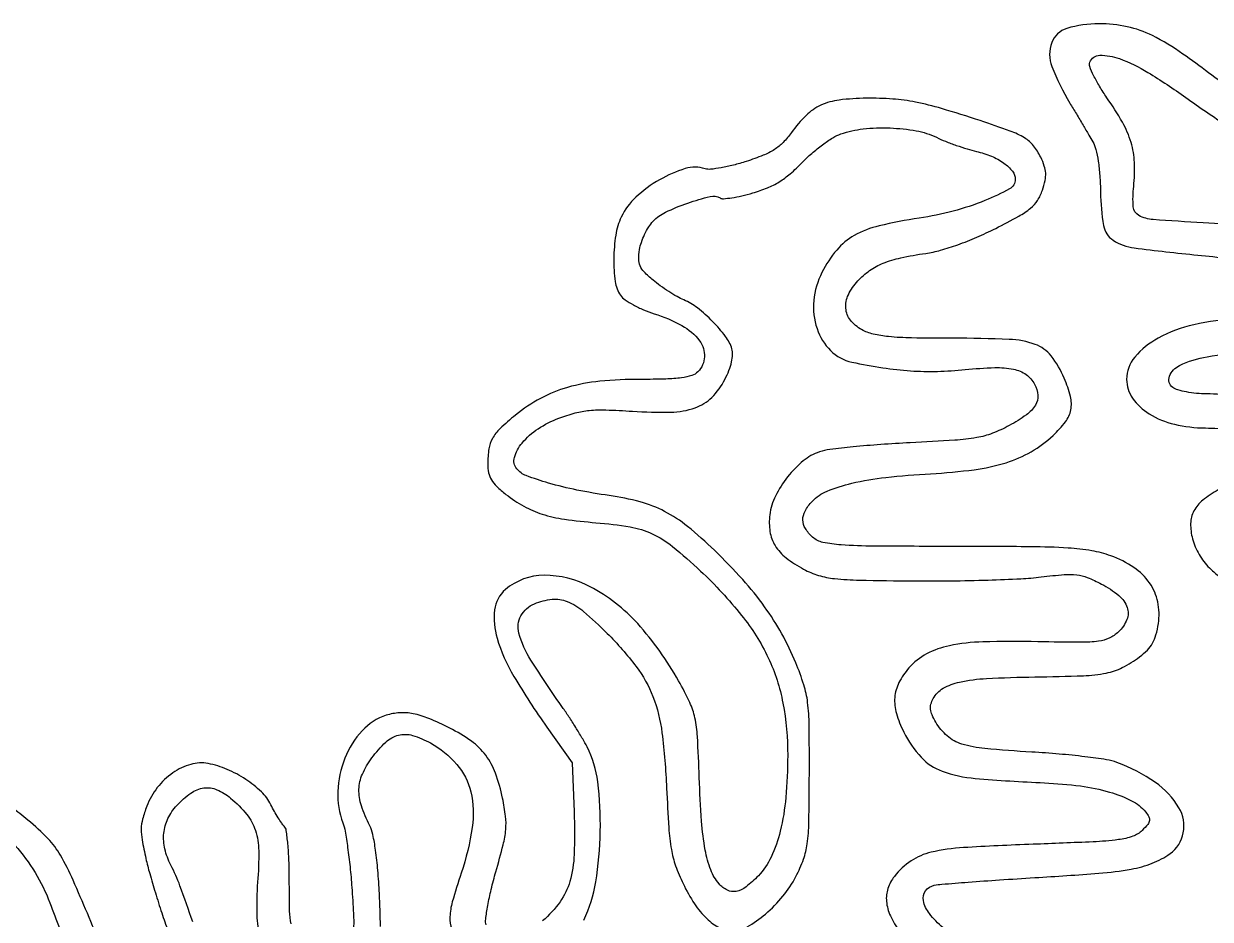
# Model space of a CAD drawing. Extents: x 0 to 2791, y 427 to 2463.
# Drawn here: x 2301.1 to 2546.3, y 1989.4 to 2174.5 of the extents above; entities that cross this region are included whole.
import ezdxf

# ---------------------------------------------------------------- set-up
doc = ezdxf.new("R2010")
doc.units = 0

msp = doc.modelspace()

# ---------------------------------------------------------------- linework, layer by layer
for points in [[(2551.178307, 2160.434829, 0.007735), (2540.613328, 2168.249488, 0.038633), (2534.312589, 2172.062095, 0.064434), (2529.13242, 2173.884303, 0.052437), (2523.277778, 2174.5, 0.072261), (2516.656058, 2173.537999, 0.236825), (2513.524413, 2170.599311, 0.182297), (2513.566669, 2165.652345, 0.043233), (2517.258678, 2158.117126, -0.001031), (2518.608897, 2155.864316, -0.000954), (2519.98549, 2153.546691, -0.000951), (2521.203289, 2151.478512, -0.00319), (2521.989799, 2150.117126, -0.06778), (2522.626153, 2148.533794, -0.023514), (2523.115673, 2146.116152, -0.020648), (2523.450963, 2143.120645, -0.013755), (2523.598316, 2139.669261, 0.037929), (2524.22643, 2132.784551, 0.210732), (2526.220489, 2129.755459, 0.111972), (2530.567694, 2128.167599, 0.007642), (2543.70252, 2126.691583, -0.008081), (2556.196244, 2125.276491, -0.058608)], [(2553.961324, 2132.511345, 0.019045), (2544.832593, 2133.360678, -0.004751), (2534.464227, 2134.02714, -0.102514), (2531.536644, 2134.862662, -0.26083), (2530.365805, 2136.656833, -0.044458), (2530.454524, 2140.888498, 0.038547), (2530.616514, 2145.830692, 0.062231), (2529.911116, 2149.975052, 0.055411), (2528.131745, 2154.141774, 0.024354), (2524.926133, 2159.22081, -0.016731), (2523.387051, 2161.578964, -0.023318), (2522.183217, 2163.792249, -0.021331), (2521.376789, 2165.653413, -0.185232), (2521.376874, 2166.539734, -0.307508), (2523.459834, 2167.988519, -0.09084), (2527.494067, 2167.29553, -0.04955), (2533.407174, 2164.436859, -0.017889), (2541.198664, 2159.27503, 0.011036), (2549.853015, 2153.369343, 0.030016)], [(2491.061206, 1987.679606, -0.048114), (2488.256497, 1990.591233, -0.117148), (2487.00216, 1993.274321, -0.212792), (2487.437909, 1995.267329, -0.184708), (2489.25, 1996.431167, -0.030928), (2490.821818, 1996.658735, -0.001392), (2496.273438, 1997.091194, -0.002331), (2502.749147, 1997.556407, -0.001665), (2510, 1998.019092, 0.003909), (2523.263095, 1998.925206, 0.024877), (2529.959054, 1999.77185, 0.049354), (2534.294695, 2000.991147, 0.061578), (2537.971297, 2002.979561, 0.194863), (2540.709673, 2007.279032, 0.179209), (2539.807021, 2012.461717, 0.111926), (2534.930433, 2017.696231, 0.058739), (2527, 2021.830104, 0.052897), (2524.859647, 2022.393707, 0.007681), (2520.390183, 2023.007247, 0.008625), (2515.063288, 2023.562225, 0.007291), (2509.413388, 2023.969592, -0.008156), (2499.714333, 2024.685767, -0.05302), (2494.919649, 2025.637539, -0.103804), (2491.947203, 2027.295395, -0.080573), (2489.571152, 2030.148836, -0.028928), (2488.79978, 2031.646101, -0.076273), (2488.48391, 2032.807131, -0.092818), (2488.56023, 2033.869364, -0.058709), (2489.015468, 2035.028903, -0.140659), (2491.075391, 2037.149517, -0.077752), (2494.47501, 2038.449515, -0.040222), (2500.079243, 2039.180178, -0.008379), (2510, 2039.502604, 0.005052), (2520.065303, 2039.762714, 0.038296), (2524.781583, 2040.295527, 0.070723), (2528.102601, 2041.43403, 0.041252), (2531.689431, 2043.652575, 0.039725), (2533.284417, 2045.039667, 0.065944), (2534.352761, 2046.462964, 0.061254), (2535.062499, 2048.190381, 0.029667), (2535.55697, 2050.531334, 0.088241), (2535.435253, 2055.008979, 0.10231), (2533.749606, 2058.918139, 0.092505), (2530.482024, 2062.120301, 0.05986), (2525.751195, 2064.530689, 0.045992), (2521.784648, 2065.584717, 0.026942), (2516.898608, 2066.143843, 0.012965), (2509.178279, 2066.407508, 0.001856), (2493.360189, 2066.478663, -0.00142), (2476.791513, 2066.538732, -0.014825), (2469.996958, 2066.784214, -0.036758), (2466.24772, 2067.309679, -0.131146), (2464.110189, 2068.404988, -0.070048), (2462.618226, 2070.188604, -0.136897), (2462.101904, 2071.953403, -0.130524), (2462.564868, 2073.789019, -0.060921), (2464.017732, 2075.788659, -0.109204), (2467.097292, 2077.910118, -0.039099), (2472.207914, 2079.53324, -0.029843), (2479.234976, 2080.73729, -0.013701), (2488.5, 2081.504603, 0.018521), (2497.504815, 2082.337824, 0.043312), (2504.10688, 2083.785612, 0.055489), (2509.28526, 2086.056713, 0.056894), (2513.789885, 2089.39552, 0.042332), (2516.36205, 2092.242816, 0.114417), (2517.471303, 2094.712016, 0.11137), (2517.395882, 2097.458824, 0.03894), (2516.118408, 2101.223766, 0.063814), (2513.39154, 2105.852135, 0.142592), (2510.116036, 2108.228601, 0.076396), (2504.759455, 2109.269245, 0.009847), (2493.043779, 2109.5, -0.003982), (2484.567497, 2109.567513, -0.019571), (2479.790482, 2109.830831, -0.03521), (2476.646381, 2110.353055, -0.066363), (2474.25, 2111.27568, -0.101651), (2471.941587, 2113.230522, -0.147955), (2470.979079, 2115.699199, -0.13263), (2471.504064, 2118.493074, -0.074625), (2473.461691, 2121.364163, -0.053213), (2475.900091, 2123.490159, -0.056481), (2478.685918, 2125.004449, -0.043398), (2482.32151, 2126.122338, -0.016999), (2487.491415, 2127.050145, 0.031716), (2490.5456, 2127.691512, 0.018092), (2494.142066, 2128.83001, 0.016754), (2498.020647, 2130.362388, 0.014891), (2501.94593, 2132.208171, 0.008638), (2506.705789, 2134.726309, 0.045449), (2509.152791, 2136.381484, 0.078553), (2510.59588, 2137.99903, 0.063109), (2511.602306, 2140.10598, 0.026577), (2512.151078, 2142.116722, 0.066294), (2512.27393, 2143.63205, 0.069105), (2511.994509, 2145.088967, 0.030895), (2511.252188, 2146.898721, 0.055749), (2509.738893, 2149.299624, 0.088394), (2507.917214, 2150.899561, 0.048936), (2504.949611, 2152.320501, 0.007437), (2498.734812, 2154.476273, 0.007417), (2490.778876, 2156.97384, 0.02371), (2485.379316, 2158.306295, 0.030624), (2480.666344, 2158.938266, 0.02059), (2475.23526, 2159.106105, 0.028036), (2469.62861, 2158.733627, 0.07692), (2465.822292, 2157.655846, 0.086978), (2462.791959, 2155.569353, 0.043128), (2459.746718, 2152.01266, -0.037843), (2458.035692, 2149.971041, -0.057264), (2456.239629, 2148.509059, -0.046891), (2453.904059, 2147.307649, -0.017227), (2450.412132, 2146.045116, -0.015582), (2447.750837, 2145.276043, -0.018558), (2445.196822, 2144.723531, -0.017598), (2443.03359, 2144.417043, -0.103589), (2441.899714, 2144.531829, 0.15145), (2437.81129, 2144.559291, 0.057371), (2432.51305, 2142.265866, 0.05599), (2427.598833, 2138.645119, 0.095507), (2424.590305, 2134.549061, 0.072364), (2423.445367, 2130.829201, 0.036372), (2423.044924, 2125.920692, 0.035551), (2423.338447, 2121.221531, 0.11996), (2424.449752, 2118.375201, 0.089367), (2425.368844, 2117.463205, 0.025614), (2427.08375, 2116.406955, 0.024902), (2429.176113, 2115.393559, 0.024129), (2431.380731, 2114.581333, -0.049639), (2437.120597, 2112.127875, -0.105896), (2440.748308, 2108.983554, -0.173422), (2441.783922, 2105.661875, -0.188225), (2440.428571, 2102.571429, -0.120485), (2439.145857, 2101.792762, -0.043495), (2437.049228, 2101.326481, -0.026284), (2433.826189, 2101.070218, -0.006697), (2428.583797, 2101, 0.023815), (2420.146015, 2100.597875, 0.045619), (2413.489469, 2099.342397, 0.053313), (2407.892245, 2097.080028, 0.048997), (2402.726275, 2093.631903, 0.017711), (2399.530381, 2090.818175, 0.074883), (2397.962373, 2088.814418, 0.092993), (2397.227246, 2086.661618, 0.035917), (2397, 2083.502242, 0.051579), (2397.187524, 2081.689256, 0.08355), (2397.750724, 2080.249369, 0.067961), (2398.847675, 2078.879673, 0.024226), (2400.75, 2077.240036, 0.038873), (2404.478299, 2074.769463, 0.050695), (2408.235832, 2073.153228, 0.040761), (2412.840906, 2072.106852, 0.015724), (2419.35792, 2071.38374, -0.021914), (2426.391812, 2070.515032, -0.06671), (2430.982238, 2069.095429, -0.062904), (2435.182018, 2066.469465, -0.017958), (2440.96983, 2061.38965, -0.034122), (2449.457258, 2052.211582, -0.059335), (2454.95707, 2043.430905, -0.064024), (2457.981064, 2034.092511, -0.047361), (2458.964871, 2023.268781, -0.020388), (2458.575427, 2014.577063, -0.03837), (2457.441173, 2007.647648, -0.04851), (2455.568029, 2002.282356, -0.084435), (2452.907979, 1998.405059, -0.035229), (2450.356253, 1996.118761, -0.11532), (2448.311202, 1995.179527, -0.166901), (2446.514353, 1995.414153, -0.098376), (2444.781415, 1996.75, -0.090507), (2443.083235, 1999.599526, -0.0433), (2441.941059, 2003.720571, -0.028328), (2441.1787, 2009.682406, -0.008839), (2440.701997, 2018.691436, 0.004797), (2440.32089, 2027.196266, 0.03898), (2439.807095, 2031.057319, 0.057791), (2438.750531, 2034.186119, 0.017198), (2436.437537, 2038.67808, 0.055531), (2427.97371, 2050.512383, 0.088624), (2418.193442, 2058.137629, 0.121486), (2408.657291, 2060.508095, 0.179828), (2400.659114, 2057.55221, 0.187006), (2398.418086, 2053.362844, 0.103805), (2398.919492, 2047.506484, 0.060856), (2402.38537, 2039.615211, 0.020855), (2409.21086, 2029.131237), (2414.45827, 2021.762475), (2414.833505, 2011.625696, -0.017688), (2414.847815, 2002.835166, -0.061723), (2413.96224, 1997.242241, -0.085335), (2411.928916, 1993.039187, -0.057105), (2408.338686, 1989.066921, -0.043405)], [(2450.586444, 1987.826591, 0.046296), (2454.377487, 1990.495593, 0.044216), (2457.997602, 1994.180922, 0.053002), (2460.670137, 1998.24063, 0.031882), (2462.241006, 2001.829848, 0.054847), (2463.01343, 2004.99691, 0.028257), (2463.33983, 2009.451646, 0.00325), (2463.441731, 2019.5, 0.003635), (2463.405362, 2029.52445, 0.027633), (2463.093281, 2034.235407, 0.0463), (2462.304612, 2037.865508, 0.021044), (2460.643413, 2042.436982, 0.029247), (2457.759126, 2048.421563, 0.029588), (2454.206214, 2054.004565, 0.026666), (2449.682349, 2059.607778, 0.016799), (2443.849361, 2065.669974, 0.022851), (2438.292794, 2070.596557, 0.050062), (2433.541158, 2073.707237, 0.053965), (2428.498343, 2075.673459, 0.030812), (2422.086621, 2076.98883, -0.014615), (2415.422543, 2078.13254, -0.020648), (2409.573649, 2079.566871, -0.020116), (2404.964572, 2081.104513, -0.129681), (2402.984753, 2082.518371, -0.250892), (2402.505646, 2084.868753, -0.101083), (2404.102611, 2087.848162, -0.073344), (2407.390051, 2090.795229, -0.056663), (2411.683356, 2092.982718, -0.023925), (2415.077785, 2094.070728, -0.042135), (2417.974549, 2094.592228, -0.03202), (2421.414449, 2094.695053, -0.008564), (2426.885026, 2094.414372, 0.02215), (2434.815182, 2094.223235, 0.077875), (2439.826399, 2095.112521, 0.113381), (2443.279145, 2097.262165, 0.079263), (2445.990424, 2100.981229, 0.025268), (2446.832221, 2102.860089, 0.036409), (2447.366727, 2104.600889, 0.042534), (2447.580649, 2106.117741, 0.087035), (2447.439024, 2107.306871, 0.089532), (2446.144913, 2109.849706, 0.03177), (2443.465474, 2112.949006, 0.032145), (2440.328446, 2115.757182, 0.06643), (2437.5, 2117.426627, -0.029374), (2436.112457, 2118.11283, -0.013701), (2434.396474, 2119.154094, -0.013521), (2432.650405, 2120.348256, -0.018407), (2431.14757, 2121.523545, -0.022556), (2429.319901, 2123.211272, -0.090984), (2428.467855, 2124.460421, -0.107192), (2428.186924, 2125.821293, -0.037738), (2428.357969, 2127.818479, -0.043093), (2428.736813, 2129.320889, -0.028434), (2429.414438, 2130.969417, -0.028611), (2430.263586, 2132.508908, -0.04827), (2431.164102, 2133.674679, -0.093299), (2433.745152, 2135.558726, -0.027238), (2438.312223, 2137.43618, -0.022668), (2442.944668, 2138.81975, -0.202315), (2445, 2138.5, 0.16142), (2445.69241, 2138.335321, 0.016035), (2447.410014, 2138.540077, 0.018892), (2449.490994, 2138.937051, 0.013903), (2451.763141, 2139.527118, 0.026867), (2454.771792, 2140.576549, 0.041243), (2457.228604, 2141.829998, 0.039844), (2459.505389, 2143.503509, 0.023066), (2461.970028, 2145.844257, -0.022858), (2463.940473, 2147.717213, -0.019911), (2466.163914, 2149.49514, -0.020384), (2468.306138, 2150.941724, -0.054212), (2469.970028, 2151.734944, -0.057882), (2474.559971, 2152.765691, -0.035262), (2480.120554, 2152.959115, -0.035485), (2485.548415, 2152.377945, -0.068223), (2489.70238, 2151.029706, 0.017213), (2491.567159, 2150.206652, 0.010628), (2493.81077, 2149.362211, 0.010655), (2496.066078, 2148.621296, 0.018774), (2497.961781, 2148.119922, -0.043756), (2501.051099, 2147.135537, -0.05648), (2503.649444, 2145.686337, -0.068085), (2505.418391, 2144.013213, -0.170954), (2506, 2142.361858, -0.27417), (2504.816249, 2140.365346, -0.02897), (2499.718071, 2137.94968, -0.031534), (2493.179548, 2135.771835, -0.027696), (2486.129994, 2134.320071, 0.021016), (2477.872103, 2132.734086, 0.069525), (2472.722525, 2130.733205, 0.091762), (2469.113692, 2127.739894, 0.05596), (2466.053771, 2123.1054, 0.094606), (2464.365592, 2117.302241, 0.104238), (2465.026321, 2111.494651, 0.116968), (2467.846259, 2106.935083, 0.144468), (2472.219449, 2104.562546, 0.014781), (2478.631363, 2103.391985, 0.021246), (2484.368634, 2102.766887, 0.022436), (2489.888486, 2102.649985, 0.019783), (2495.635103, 2103.013939, -0.016947), (2501.748364, 2103.435921, -0.060384), (2505.650446, 2103.101108, -0.100498), (2508.230901, 2101.990167, -0.118687), (2509.994597, 2100.010095, -0.107662), (2510.649172, 2097.70687, -0.15422), (2510.140687, 2095.661198, -0.100714), (2508.28557, 2093.671495, -0.030311), (2504.760194, 2091.465998, -0.032845), (2501.269281, 2089.85329, -0.048671), (2498.023127, 2088.955471, -0.027066), (2493.494636, 2088.416556, -0.003992), (2484.284617, 2087.89707, 0.005849), (2478.180815, 2087.530039, 0.007119), (2472.475129, 2087.038166, 0.00609), (2467.696889, 2086.498765, 0.048584), (2465.534546, 2086.011401, 0.093053), (2462.193926, 2084.16752, 0.053293), (2458.963697, 2080.86541, 0.05269), (2456.455183, 2076.887519, 0.081181), (2455.273737, 2073.004191, 0.072018), (2455.309996, 2069.536215, 0.10087), (2456.384775, 2066.639615, 0.087821), (2458.647408, 2064.119185, 0.043367), (2462.264625, 2061.762863, 0.049744), (2465.340332, 2060.493956, 0.046616), (2468.673999, 2059.822651, 0.021714), (2473.813652, 2059.502921, 0.002707), (2485, 2059.3542, 0.004879), (2492.657677, 2059.368567, 0.004776), (2500.368202, 2059.531936, 0.004708), (2507.130983, 2059.803626, 0.017938), (2511.338559, 2060.164001, -0.009108), (2516.11825, 2060.658527, -0.050498), (2518.697733, 2060.617181, -0.067563), (2520.873024, 2060.057433, -0.023925), (2523.795815, 2058.700609, -0.050626), (2527.375285, 2056.336867, -0.136843), (2529.113927, 2053.870366, -0.185062), (2529.053537, 2051.351767, -0.107135), (2527.311763, 2048.824379, -0.076042), (2525.389596, 2047.503318, -0.082081), (2523.209795, 2046.86102, -0.032502), (2519.615972, 2046.653159, -0.002979), (2510.668139, 2046.770964, 0.011057), (2499.307858, 2046.736993, 0.043742), (2492.372049, 2045.953188, 0.072789), (2487.664272, 2044.259854, 0.090159), (2484.020293, 2041.370331, 0.062929), (2481.954735, 2038.317432, 0.097612), (2481.095054, 2035.265163, 0.090485), (2481.42968, 2031.948235, 0.047717), (2482.95615, 2028.085953, 0.067576), (2486.563026, 2022.888771, 0.121357), (2490.859413, 2020.026858, 0.065769), (2497.735164, 2018.527216, 0.009642), (2512.00378, 2017.611189, -0.020964), (2519.466391, 2016.962181, -0.037973), (2525.464859, 2015.717596, -0.047797), (2530.001838, 2013.926417, -0.101986), (2532.93186, 2011.582103, -0.04943), (2533.609096, 2010.579211, -0.171671), (2533.728185, 2009.81773, -0.128035), (2533.350007, 2009.013551, -0.022788), (2532.219907, 2007.775463, -0.114105), (2530.269087, 2006.557365, -0.051213), (2527.308542, 2005.868525, -0.020318), (2522.057023, 2005.417682, -0.002105), (2509.66044, 2004.911636, 0.00553), (2495.3016, 2004.226957, 0.042166), (2488.612694, 2003.263944, 0.090054), (2484.468644, 2001.478091, 0.079608), (2481.01014, 1998.285761, 0.088361), (2479.671222, 1995.777072, 0.102615), (2479.376123, 1993.092199, 0.085983), (2480.180317, 1990.147368, 0.045192), (2482.099302, 1986.860544, 0.103627)], [(2552.035431, 2113.506734, 0.043818), (2542.893063, 2112.292642, 0.069561), (2535.51068, 2109.526488, 0.0927), (2530.693332, 2105.612737, 0.17775), (2529, 2101, 0.154202), (2530.225654, 2097.120302, 0.101805), (2533.655224, 2093.887329, 0.080709), (2538.890848, 2091.723453, 0.055744), (2545.270236, 2090.95763, -0.029645), (2550.474906, 2090.606436, -0.027265)], [(2551.216457, 2097.515861, 0.042501), (2545.531167, 2098, -0.023542), (2543.424728, 2098.099236, -0.024085), (2541.353104, 2098.396062, -0.02472), (2539.58782, 2098.827878, -0.085718), (2538.538354, 2099.348296, -0.33913), (2537.865894, 2101.639266, -0.191723), (2539.940723, 2103.878723, -0.068755), (2545.648167, 2105.690601, -0.027125), (2553.851534, 2106.645372, 0.008068)], [(2547.895724, 2078.144264, 0.045408), (2544.737294, 2076.032011, 0.10013), (2542.895813, 2073.805326, 0.1189), (2542.222141, 2071.217883, 0.071388), (2542.61841, 2068.051885, 0.065063), (2543.973217, 2064.820424, 0.064705), (2546.114937, 2062.038909, 0.031656), (2547.934009, 2060.436663, 0.074371)], [(2416.835784, 1989.222811, 0.070988), (2419.310423, 1997.127388, 0.035677), (2420.25587, 2007.564733, 0.0356), (2419.720489, 2017.819982, 0.086902), (2417.516611, 2025.028771, 0.014515), (2416.618698, 2026.675938, 0.006404), (2415.341469, 2028.802202, 0.006331), (2413.92911, 2031.023247, 0.008464), (2412.58835, 2033, -0.011902), (2405.919512, 2042.979243, -0.074375), (2403.439935, 2048.579276, -0.194915), (2403.854451, 2052.116749, -0.16995), (2406.642025, 2054.623789, -0.074143), (2410.277038, 2055.543307, -0.122095), (2413.398255, 2055.093142, -0.080623), (2416.80305, 2053.019087, -0.019346), (2421.6743, 2048.510886, -0.033907), (2427.677199, 2041.633529, -0.070965), (2431.125538, 2035.441576, -0.060926), (2432.999472, 2027.938057, -0.019667), (2433.959107, 2016.5, 0.005076), (2434.404718, 2008.335389, 0.026414), (2434.933272, 2003.857452, 0.041965), (2435.813354, 2000.470024, 0.028165), (2437.351341, 1996.774617, 0.032607), (2439.710216, 1992.615199, 0.055643), (2442.256671, 1989.543953, 0.070628), (2444.882232, 1987.644251, 0.121931)], [(2396.697811, 1988.277706, -0.121956), (2396.569721, 1989.427435, -0.0117), (2397.008356, 1992.23172, -0.014351), (2397.715312, 1995.593767, -0.010848), (2398.676604, 1999.241824, 0.007592), (2400.181571, 2004.80578, 0.039343), (2400.721029, 2007.942116, 0.052937), (2400.682304, 2010.69163, 0.020959), (2400.072807, 2014.426372, 0.036384), (2398.604329, 2019.602901, 0.074338), (2396.593857, 2023.30452, 0.075654), (2393.614145, 2026.216011, 0.03885), (2389.139689, 2028.929485, 0.018798), (2384.838346, 2030.901582, 0.048565), (2381.574846, 2031.894107, 0.064449), (2378.776435, 2032.088819, 0.063132), (2376, 2031.568238, 0.130991), (2371.056919, 2028.386323, 0.089382), (2367.488481, 2022.695425, 0.085127), (2366.012598, 2015.836063, 0.101701), (2367.068168, 2009.320704, -0.048494), (2367.528846, 2007.632602, -0.007766), (2368.053734, 2004.250477, -0.008529), (2368.54368, 2000.233759, -0.007388), (2368.923304, 1996.005605, -0.006321), (2369.260297, 1990.588348, -0.023955), (2369.265671, 1987.195235, -0.038887)], [(2374.848951, 1987.906375, 0.005158), (2374.600643, 1994.726284, 0.009054), (2374.287338, 1999.553274, 0.014256), (2373.825539, 2003.68029, 0.015218), (2373.263711, 2006.945883, 0.06922), (2372.623675, 2008.760839, -0.039703), (2370.887519, 2012.891574, -0.087192), (2370.395348, 2016.272074, -0.09605), (2371.099351, 2019.407309, -0.056063), (2373.034733, 2022.753263, -0.044251), (2375.929398, 2026.021501, -0.127635), (2378.558888, 2027.47031, -0.136116), (2381.453789, 2027.409894, -0.053298), (2385.16958, 2025.847937, -0.090036), (2390.605729, 2021.415716, -0.119313), (2393.485059, 2015.742986, -0.095792), (2393.787132, 2008.412093, -0.042576), (2391.526041, 1998.964886, 0.009591), (2389.680134, 1993.015274, 0.062015), (2389.187295, 1989.917824, 0.092322), (2389.576721, 1987.344694, 0.034368)], [(2356.412306, 1988.460132, -0.053732), (2356.068384, 1991.122222, -0.00528), (2356, 1997.597607, 0.009328), (2355.925469, 2001.592219, 0.014459), (2355.697249, 2005.033122, 0.01093), (2355.37242, 2007.796638, 0.163056), (2354.94473, 2008.65527, -0.046389), (2354.430009, 2009.275518, -0.011232), (2353.701619, 2010.39333, -0.011427), (2352.921002, 2011.718938, -0.011135), (2352.19473, 2013.0902, 0.085435), (2350.219815, 2015.769112, 0.046135), (2347.005382, 2018.330812, 0.044249), (2343.15123, 2020.3976, 0.053348), (2339.224575, 2021.600174, 0.118649), (2335.630208, 2021.436155, 0.081822), (2331.936567, 2019.674301, 0.075202), (2328.729046, 2016.634992, 0.074485), (2326.551326, 2012.773566, 0.024921), (2325.685237, 2010.115431, 0.062132), (2325.398453, 2008.095634, 0.049108), (2325.585103, 2005.801992, 0.011116), (2326.368282, 2001.969308, 0.012615), (2327.151373, 1998.889991, 0.00574), (2328.322516, 1994.903484, 0.00568), (2329.65374, 1990.727226, 0.007768), (2330.953244, 1987, -0.010475)], [(2336.042377, 1988.863725, 0.007206), (2333.414388, 1996.333042, 0.032003), (2331.531716, 2000.586435, -0.062568), (2330.285916, 2003.939658, -0.082431), (2330.070279, 2007.189456, -0.086203), (2330.910668, 2010.223481, -0.075913), (2332.75, 2012.94853, -0.052839), (2335.657994, 2015.498784, -0.120652), (2338.356247, 2016.558479, -0.13507), (2341.037035, 2016.195907, -0.074276), (2343.877583, 2014.449553, -0.046908), (2347.209664, 2011.064714, -0.093656), (2348.994621, 2007.774181, -0.075108), (2349.671931, 2003.58594, -0.02212), (2349.451213, 1997.065503, 0.026713), (2349.28476, 1990.315982, 0.071951), (2350.106051, 1985.59974, 0.085001)], [(2317.168987, 1983.810331, 0.002545), (2311.34925, 1997.468258, 0.029612), (2308.735811, 2002.650283, 0.060693), (2306.149489, 2006.069797, 0.026991), (2301.999636, 2009.920642, 0.012279), (2298.673494, 2012.553183, 0.04255)], [(2299.318784, 2004.698233, -0.045795), (2303.478273, 1999.074328, -0.046551), (2306.518313, 1992.817061, 0.001057), (2310.553847, 1982.139096, 0.007579)]]:
    msp.add_lwpolyline(points, format="xyb")

doc.saveas('drawing.dxf')
